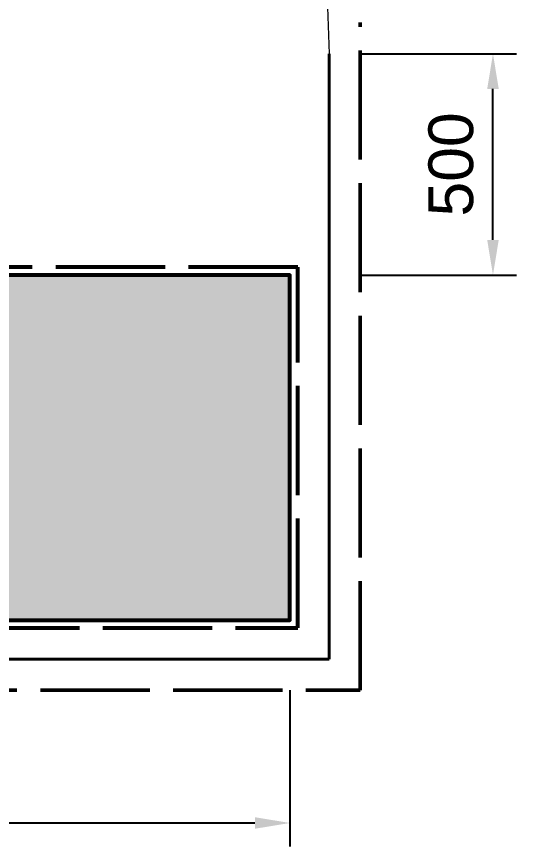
# Model space of a CAD drawing. Header units: millimetres. Extents: x -1812 to 12012, y -2698 to 2475.
# Drawn here: x 10882 to 12012, y -512 to 1364 of the extents above; entities that cross this region are included whole.
import ezdxf

# ---------------------------------------------------------------- set-up
doc = ezdxf.new("R2010")
doc.units = ezdxf.units.MM
doc.linetypes.add('DASH_247_53', pattern=[299.861111, 246.944444, -52.916667])
for name, color, linetype in [('DIMENSIONS', 7, 'Continuous'), ('GEOFAB', 5, 'Continuous'), ('LEADERS', 7, 'Continuous'), ('MODULE_ART', 7, 'Continuous'), ('TANK', 7, 'Continuous')]:
    doc.layers.add(name, color=color, linetype=linetype)
doc.styles.add('ARIAL', font='arial.ttf')
doc.dimstyles.get("Standard").update_dxf_attribs({"dimtxt": 2.5, "dimasz": 2.5, "dimexe": 1.25, "dimexo": 0.625, "dimtad": 1, "dimcen": 2.5, "dimazin": 3, "dimtfac": 1, "dimtmove": 0, "dimatfit": 3})

# ---------------------------------------------------------------- blocks, each defined once
blk = doc.blocks.new('atlancube_face')
at = {"true_color": 0x000000}
blk.add_solid([(-1.8, -1.8), (1151.8, -1.8), (-1.8, 781.8), (1151.8, 781.8)], dxfattribs=at)

msp = doc.modelspace()

# ---------------------------------------------------------------- linework, layer by layer
at = {"layer": 'GEOFAB', "color": 5, "linetype": 'DASH_247_53', "lineweight": 50}
for p, q in [((11658.8, -158.7), (11658.8, 1350.6)), ((-158.7, -158.7), (11658.8, -158.7))]:
    msp.add_line(p, q, dxfattribs=at)
at = {"layer": 'GEOFAB', "color": 6, "lineweight": 40}
for p, q in [((11588.2, -88.2), (11588.2, 1280)), ((-88.2, -88.2), (11588.2, -88.2))]:
    msp.add_line(p, q, dxfattribs=at)
at = {"layer": 'GEOFAB', "color": 5, "linetype": 'DASH_247_53', "lineweight": 53}
msp.add_lwpolyline([(-17.6, -17.6), (11517.6, -17.6), (11517.6, 797.6), (-17.6, 797.6)], close=True, dxfattribs=at)
at = {"layer": 'LEADERS', "lineweight": 18}
msp.add_line((11570.6, 1782.7), (11588.2, 1280), dxfattribs=at)
at = {"layer": 'TANK', "lineweight": 53}
msp.add_lwpolyline([(0, 0), (11500, 0), (11500, 780), (0, 780)], close=True, dxfattribs=at)

# ---------------------------------------------------------------- block references
at = {"layer": 'MODULE_ART'}
msp.add_blockref('atlancube_face', (10350, 0), dxfattribs=at)

# ---------------------------------------------------------------- dimensions: what is measured, and where the dimension line sits
at = {"layer": 'DIMENSIONS'}
msp.add_linear_dim(base=(11958.6, 780), p1=(11658.8, 780), p2=(11658.8, 1280), angle=90, dimstyle='Standard', override={"dimtxt": 101.035556, "dimasz": 79.375, "dimexe": 52.916667, "dimexo": 0, "dimgap": 44.097222, "dimtad": 1, "dimtih": 0, "dimtoh": 0, "dimdec": 0, "dimtxsty": 'ARIAL', "dimclrd": 7, "dimclre": 7, "dimclrt": 7}, dxfattribs=at).render()
msp.add_linear_dim(base=(0, -458.6), p1=(0, -158.7), p2=(11500, -158.7), dimstyle='Standard', override={"dimtxt": 101.035556, "dimasz": 79.375, "dimexe": 52.916667, "dimexo": 0, "dimgap": 44.097222, "dimtad": 1, "dimtih": 0, "dimtoh": 0, "dimdec": 0, "dimtxsty": 'ARIAL', "dimclrd": 7, "dimclre": 7, "dimclrt": 7}, dxfattribs=at).render()

doc.saveas('drawing.dxf')
